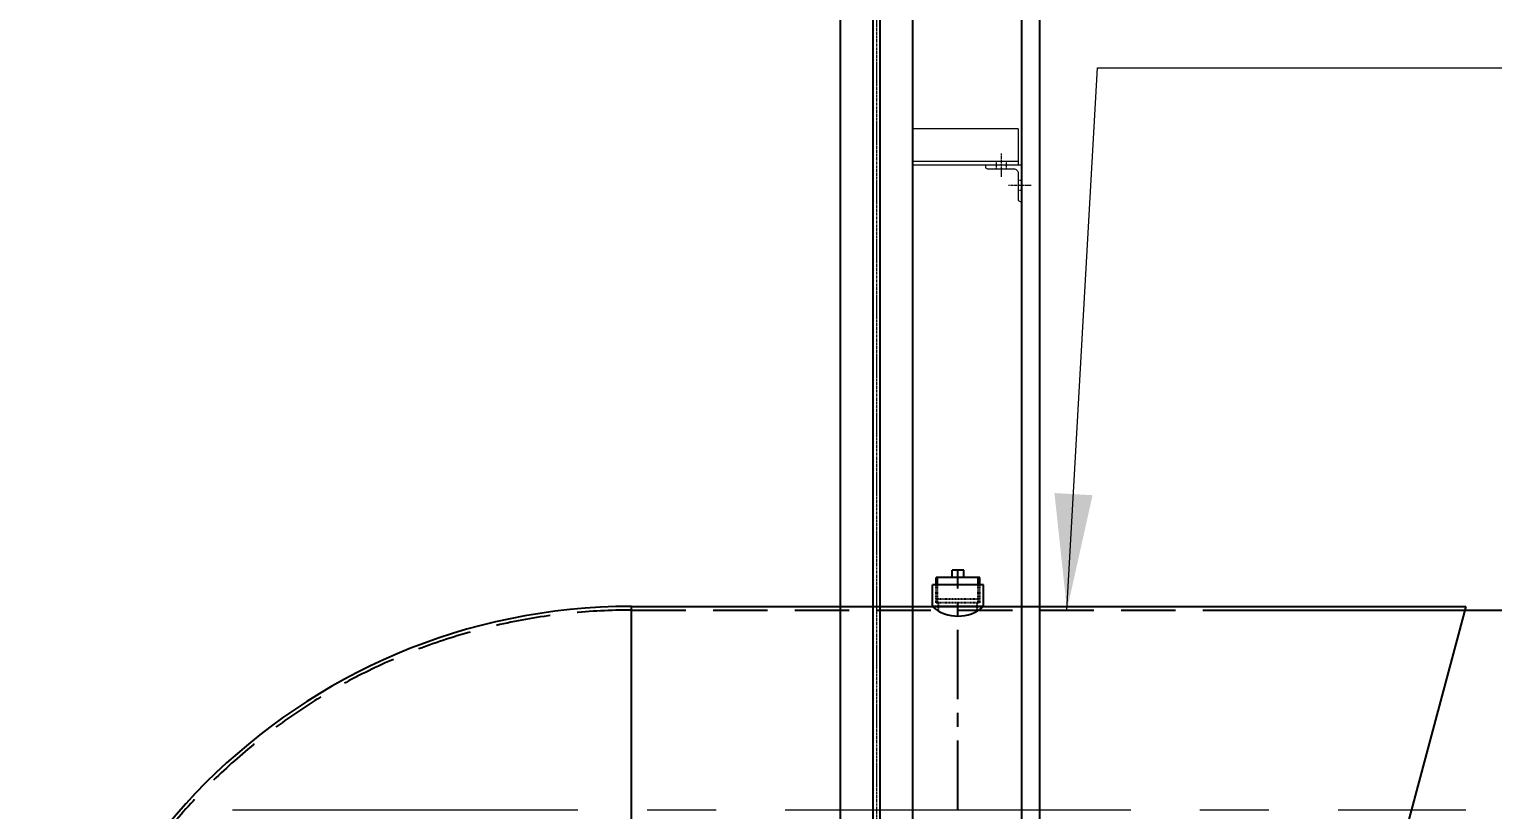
# Model space of a CAD drawing. Header units: millimetres. Extents: x -243837 to -5443, y 40 to 285140.
# Drawn here: x -87904 to -85887, y 130292 to 131367 of the extents above; entities that cross this region are included whole.
import ezdxf

# ---------------------------------------------------------------- set-up
doc = ezdxf.new("R2010")
doc.units = ezdxf.units.MM
for name, pattern in [('CENTER', [50.8, 31.75, -6.35, 6.35, -6.35]), ('CONTINOUS', [0]), ('HIDDEN', [0.375, 0.25, -0.125])]:
    doc.linetypes.add(name, pattern=pattern)
for name, color, linetype, lineweight in [('CEN', 1, 'CENTER', 9), ('Conitnuous', 7, 'Continuous', 25), ('kadyan', 143, 'Continuous', 13), ('R-OBJECT', 2, 'Continuous', 20)]:
    doc.layers.add(name, color=color, linetype=linetype, lineweight=lineweight)
doc.styles.add('KA', font='romans.shx', dxfattribs={"width": 0.7})
doc.dimstyles.new('rakesh', dxfattribs={"dimscale": 160, "dimtxt": 2.5, "dimasz": 1, "dimexe": 0.8, "dimexo": 0.8, "dimgap": 1, "dimtad": 1, "dimdec": 0, "dimzin": 0, "dimdsep": 46, "dimtxsty": 'KA', "dimblk": 'OBLIQUE', "dimcen": 1.5, "dimclrd": 1, "dimclre": 1, "dimclrt": 2, "dimadec": 0, "dimazin": 0, "dimtfac": 1, "dimtdec": 0, "dimtmove": 0, "dimatfit": 2, "dimfxl": 0, "dimtolj": 1, "dimtzin": 0, "dimlwd": -1, "dimlwe": -1, "dimarcsym": 1})
doc.dimstyles.new('rakesh$0', dxfattribs={"dimscale": 160, "dimtxt": 2.5, "dimasz": 1, "dimexe": 0.8, "dimexo": 0.8, "dimgap": 1, "dimtad": 1, "dimdec": 0, "dimzin": 0, "dimdsep": 46, "dimtxsty": 'KA', "dimblk": 'OBLIQUE', "dimcen": 1.5, "dimclrd": 1, "dimclre": 1, "dimclrt": 2, "dimadec": 0, "dimazin": 0, "dimtfac": 1, "dimtdec": 0, "dimtmove": 0, "dimatfit": 2, "dimfxl": 1, "dimtolj": 1, "dimtzin": 0, "dimlwd": -1, "dimlwe": -1, "dimarcsym": 1})

# ---------------------------------------------------------------- blocks, each defined once
blk = doc.blocks.new('611 BF4')
at = {"ltscale": 10}
for p, q in [((-38, 3030, -70.5), (1112, 3030, -70.8)), ((-38, 2470), (-38, 3030)), ((1112, 3030), (962, 2470, -1.2))]:
    blk.add_line(p, q, dxfattribs=at)
at = {"color": 3, "linetype": 'HIDDEN', "ltscale": 300}
blk.add_line((-38, 3025, -76), (1112, 3025, -76), dxfattribs=at)
at = {"ltscale": 10}
blk.add_arc((-38, 2200), 830, 90, 180, dxfattribs=at)
at = {"color": 3, "linetype": 'HIDDEN', "ltscale": 300}
blk.add_arc((-38, 2200), 825, 90, 180, dxfattribs=at)
at = {"layer": 'CEN', "ltscale": 15}
blk.add_line((-588, 2750), (1112, 2750), dxfattribs=at)
blk = doc.blocks.new('_Oblique')
at = {"color": 0, "linetype": 'ByBlock', "lineweight": -2}
blk.add_line((-0.5, -0.5), (0.5, 0.5), dxfattribs=at)
blk = doc.blocks.new('*D2851')
at = {"color": 1, "ltscale": 10, "transparency": 16777216}
for p, q in [((266, 3725.3), (1354.6, 3725.3)), ((1198.6, 3725.3), (1198.6, 3175.3)), ((266, 3175.3), (1354.6, 3175.3))]:
    blk.add_line(p, q, dxfattribs=at)
at = {"layer": 'DEFPOINTS', "color": 0, "ltscale": 10, "transparency": 16777216}
for p in [(162, 3725.3, -76), (162, 3175.3, -76), (1198.6, 3175.3)]:
    blk.add_point(p, dxfattribs=at)
at = {"color": 1, "ltscale": 10, "transparency": 16777216, "xscale": 130, "yscale": 130, "zscale": 130}
for p, rotation in [((1198.6, 3725.3), 90), ((1198.6, 3175.3), 270)]:
    blk.add_blockref('_Oblique', p, dxfattribs=dict(at, rotation=rotation))
at = {"color": 2, "ltscale": 10, "transparency": 16777216, "insert": (906.1, 3450.3), "char_height": 325, "attachment_point": 5, "rotation": 90, "style": 'KA'}
blk.add_mtext('\\A1;%%C550', dxfattribs=at)
blk = doc.blocks.new('A$C2FB84F51')
at = {"color": 7, "linetype": 'ByBlock', "lineweight": 9}
for p, q in [((7633.4, 3688.5, 2.4), (7488.4, 3688.5, 2.4)), ((7633.4, 3688.5, 2.4), (7488.4, 3688.5, 2.4)), ((7633.4, 3688.5, 2.4), (7633.4, 3638.5, 2.4)), ((7633.4, 3688.5, 2.4), (7633.4, 3638.5, 2.4)), ((7633.4, 3643.5, 2.4), (7488.4, 3643.5, 2.4)), ((7633.4, 3643.5, 2.4), (7488.4, 3643.5, 2.4)), ((7633.4, 3638.5, 2.4), (7488.4, 3638.5, 2.4)), ((7633.4, 3638.5, 2.4), (7488.4, 3638.5, 2.4))]:
    blk.add_line(p, q, dxfattribs=at)
at = {"color": 7, "linetype": 'ByBlock', "lineweight": 9, "elevation": 2.4}
blk.add_lwpolyline([(7638.4, 3638.5), (7588.4, 3638.5), (7588.4, 3636.5, 0.414214), (7591.4, 3633.5), (7627.4, 3633.5, -0.414214), (7633.4, 3627.5), (7633.4, 3591.5, 0.414214), (7636.4, 3588.5), (7638.4, 3588.5)], format="xyb", close=True, dxfattribs=at)
blk.add_lwpolyline([(7638.4, 3638.5), (7588.4, 3638.5), (7588.4, 3636.5, 0.414214), (7591.4, 3633.5), (7627.4, 3633.5, -0.414214), (7633.4, 3627.5), (7633.4, 3591.5, 0.414214), (7636.4, 3588.5), (7638.4, 3588.5)], format="xyb", close=True, dxfattribs=at)
at = {"layer": 'Conitnuous', "color": 6}
for p, q in [((7638.4, 2408, 2.4), (7638.4, 8695.6, 141.7)), ((7663.4, 2407.3, 2.4), (7663.4, 8695.6, 141.7))]:
    blk.add_line(p, q, dxfattribs=at)
at = {"layer": 'Conitnuous'}
for p, q in [((7388.4, 215.9, 2.4), (7388.4, 8677.5, 141.8)), ((7433.4, 215.9, 2.5), (7433.4, 8677.5, 141.9)), ((7443.4, 215.9, 2.5), (7443.4, 8677.5, 141.9)), ((7488.4, 215.9, 2.4), (7488.4, 8677.5, 141.8))]:
    blk.add_line(p, q, dxfattribs=at)
at = {"layer": 'kadyan', "color": 1, "linetype": 'CENTER', "lineweight": 9, "ltscale": 0.1}
for p, q in [((7438.4, 8677.6, 138.3), (7438.4, 0, -1)), ((7610.4, 3622.5, 2.4), (7610.4, 3654.4, 2.4)), ((7610.4, 3622.5, 2.4), (7610.4, 3654.4, 2.4)), ((7651.3, 3610.5, 2.4), (7620.3, 3610.5, 2.4)), ((7651.3, 3610.5, 2.4), (7620.3, 3610.5, 2.4))]:
    blk.add_line(p, q, dxfattribs=at)
at = {"layer": 'kadyan', "color": 2, "linetype": 'HIDDEN', "lineweight": 9, "ltscale": 0.1}
for p, q in [((7603.4, 3633.5, 2.4), (7603.4, 3643.5, 2.4)), ((7603.4, 3633.5, 2.4), (7603.4, 3643.5, 2.4)), ((7617.4, 3633.5, 2.4), (7617.4, 3643.5, 2.4)), ((7617.4, 3633.5, 2.4), (7617.4, 3643.5, 2.4)), ((7638.4, 3617.5, 2.4), (7633.4, 3617.5, 2.4)), ((7638.4, 3617.5, 2.4), (7633.4, 3617.5, 2.4)), ((7638.4, 3603.5, 2.4), (7633.4, 3603.5, 2.4)), ((7638.4, 3603.5, 2.4), (7633.4, 3603.5, 2.4))]:
    blk.add_line(p, q, dxfattribs=at)
blk = doc.blocks.new('A$C1D572FE8')
at = {"layer": 'R-OBJECT', "ltscale": 10}
blk.add_blockref('A$C2FB84F51', (0, 0), dxfattribs=at)
blk = doc.blocks.new('A$C6D9D5851')
at = {"linetype": 'CONTINOUS'}
for p, q in [((-80, 3780.3, -49), (-96, 3780.3, -49)), ((-96, 3770.3, -49), (-96, 3780.3, -49)), ((-80, 3770.3, -49), (-80, 3780.3, -49)), ((-52.9, 3760.3, -49), (-123.2, 3760.3, -49)), ((-123.2, 3730.3, -49), (-123.2, 3760.3, -49)), ((-57.9, 3770.3, -49), (-118.2, 3770.3, -49)), ((-118.2, 3760.3, -49), (-118.2, 3770.3, -49)), ((-116.2, 3760.3, -49), (-116.2, 3770.3, -49)), ((-59.9, 3760.3, -49), (-59.9, 3770.3, -49)), ((-57.9, 3760.3, -49), (-57.9, 3770.3, -49)), ((-52.9, 3730.3, -49), (-52.9, 3760.3, -49)), ((-52.9, 3730.3, -49), (-123.2, 3730.3, -49)), ((-118.2, 3730.3, -49), (-118.2, 3730.3, -49)), ((-57.9, 3730.3, -49), (-57.9, 3730.3, -49))]:
    blk.add_line(p, q, dxfattribs=at)
at = {"color": 1, "linetype": 'CENTER', "ltscale": 3}
blk.add_line((-88, 3450.3, 21.6), (-88, 3780.3, -49), dxfattribs=at)
at = {"color": 3, "linetype": 'HIDDEN', "ltscale": 0.05}
for p, q in [((-118.2, 3735.3, -49), (-118.2, 3760.3, -49)), ((-116.2, 3735.3, -49), (-116.2, 3760.3, -49)), ((-59.9, 3735.3, -49), (-59.9, 3760.3, -49)), ((-57.9, 3735.3, -49), (-57.9, 3760.3, -49))]:
    blk.add_line(p, q, dxfattribs=at)
at = {"color": 3, "linetype": 'HIDDEN', "ltscale": 0.25}
for p, q in [((-57.9, 3740.3, -49), (-118.2, 3740.3, -49)), ((-57.9, 3735.3, -49), (-118.2, 3735.3, -49)), ((-114.6, 3725.3, -49), (-114.6, 3735.3, -49)), ((-61.5, 3725.3, -49), (-61.5, 3735.3, -49))]:
    blk.add_line(p, q, dxfattribs=at)
at = {"linetype": 'CONTINOUS'}
blk.add_arc((-88, 3770.1, -49), 53.1, 228.5378, 311.4622, dxfattribs=at)
blk.add_blockref('611 BF4', (-500, 700.3, 21.6))
at = {"color": 8, "ltscale": 10}
dim = blk.add_linear_dim(base=(1198.6, 3175.3, 21.6), p1=(162, 3725.3, -54.4), p2=(162, 3175.3, -54.4), angle=90, text='%%C<>', dimstyle='rakesh$0', override={"dimscale": 130, "dimexe": 1.2}, dxfattribs=at)
dim.commit()
dim.dimension.update_dxf_attribs({"geometry": '*D2851', "text_midpoint": (1198.6, 3450.3, 21.6), "dimtype": 160})
at = {"layer": 'R-OBJECT', "ltscale": 10, "annotation_type": 0, "has_hookline": 1, "hookline_direction": 0, "text_width": 1880}
blk.add_leader([(62.3, 3725.3, 159.8), (104.3, 4472.3, 159.8), (264.3, 4472.3, 159.8)], dimstyle='rakesh', override={"dimexe": 1.2, "dimgap": 1, "dimtad": 1, "dimtfill": 1}, dxfattribs=at)

msp = doc.modelspace()

# ---------------------------------------------------------------- block references
at = {"ltscale": 10}
msp.add_blockref('A$C6D9D5851', (-86535.73, 126842.08, 0), dxfattribs=at)

# ---------------------------------------------------------------- next in the draw order: block references
at = {"layer": 'R-OBJECT', "ltscale": 10}
msp.add_blockref('A$C1D572FE8', (-94174.17, 127541.76, 10.58), dxfattribs=at)

doc.saveas('drawing.dxf')
